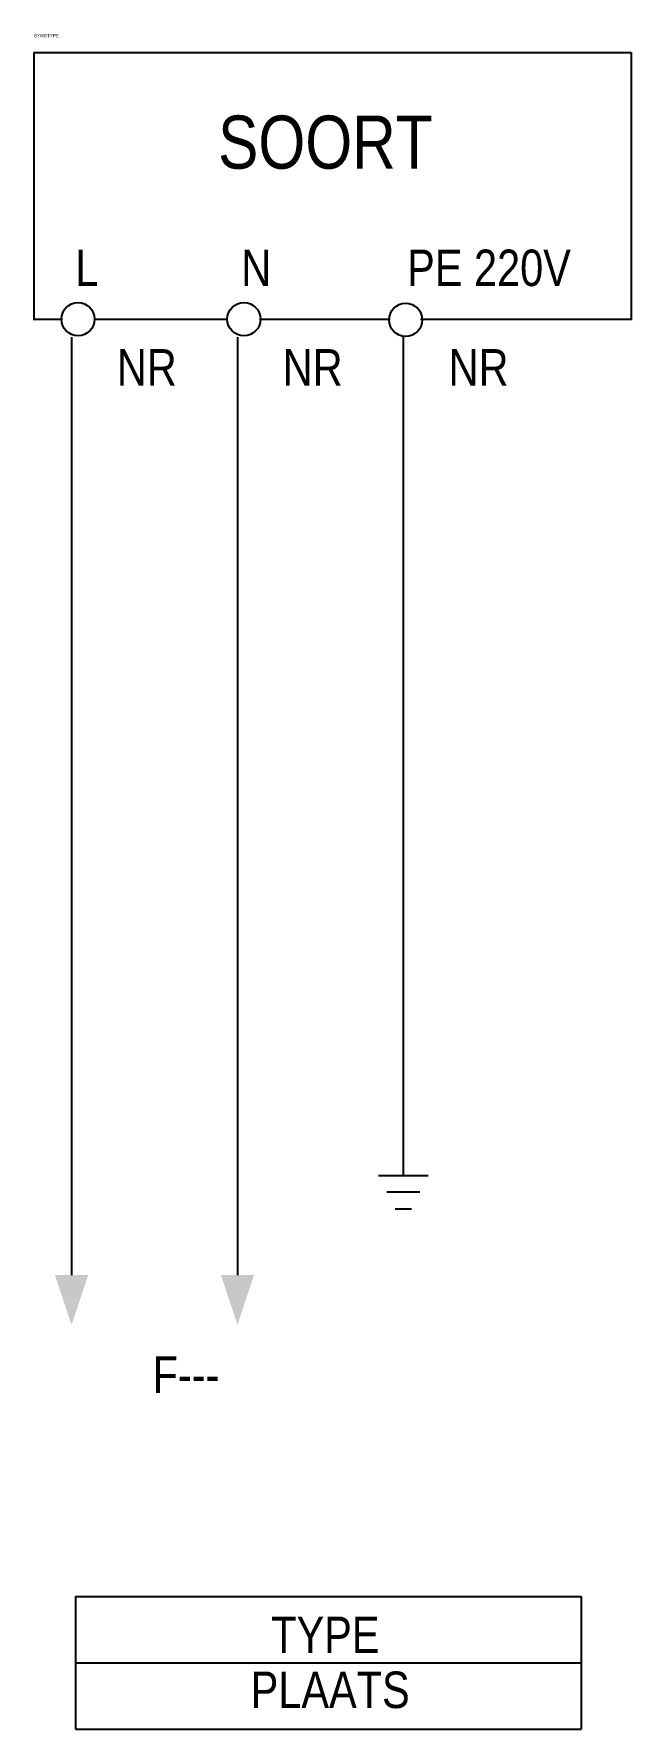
# Model space of a CAD drawing. Extents: x 148 to 184, y 108 to 210.
import ezdxf
from ezdxf.enums import TextEntityAlignment as Align

# ---------------------------------------------------------------- set-up
doc = ezdxf.new("R2010")
doc.units = 0
doc.header["$MEASUREMENT"] = 0
doc.linetypes.add('DASHED', pattern=[19.05, 12.7, -6.35])
doc.layers.get('0').update_dxf_attribs({"linetype": 'CONTINUOUS'})
for name, color, linetype in [('1', 8, 'CONTINUOUS'), ('11', 30, 'DASHED'), ('2', 62, 'CONTINUOUS'), ('3', 30, 'CONTINUOUS')]:
    doc.layers.add(name, color=color, linetype=linetype)

msp = doc.modelspace()

# ---------------------------------------------------------------- linework, layer by layer
at = {"layer": '1'}
for p, q in [((147.5, 209.09), (183.5, 209.09)), ((147.5, 209.08), (147.5, 195)), ((147.5, 208.86), (147.5, 192.95)), ((183.5, 209.08), (183.5, 195)), ((183.5, 208.86), (183.5, 192.95)), ((147.5, 193), (149.22, 193)), ((151.14, 193), (159.18, 193)), ((161.1, 193), (168.97, 193)), ((170.81, 193), (182.06, 193)), ((180.95, 193), (183.48, 193)), ((149.77, 191.91), (149.77, 135.37)), ((159.77, 191.91), (159.77, 135.37)), ((169.77, 191.91), (169.77, 144.37)), ((169.77, 144.37), (169.77, 141.37)), ((168.27, 141.37), (171.27, 141.37)), ((170.77, 140.37), (168.77, 140.37)), ((169.27, 139.37), (170.27, 139.37)), ((150, 116), (180.5, 116)), ((150, 116), (150, 108)), ((150, 112), (180.5, 112)), ((150, 112), (180.5, 112))]:
    msp.add_line(p, q, dxfattribs=at)
for centre in [(150.16, 193), (160.16, 193), (169.91, 192.96)]:
    msp.add_circle(centre, 1, dxfattribs=at)
at = {"layer": '2'}
for points in [[(150.77, 135.37), (149.77, 132.37), (150.77, 135.37), (148.77, 135.37)], [(160.77, 135.37), (159.77, 132.37), (160.77, 135.37), (158.77, 135.37)]]:
    msp.add_solid(points, dxfattribs=at)
at = {"layer": '3'}
for p, q in [((150, 116), (180.5, 116)), ((150, 116), (150, 108)), ((180.5, 116), (180.5, 108)), ((180.5, 116), (180.5, 108)), ((150, 108), (180.5, 108)), ((150, 108), (180.5, 108))]:
    msp.add_line(p, q, dxfattribs=at)

# ---------------------------------------------------------------- texts
at = {"flags": 1}
msp.add_attdef('SYMBTYPE', (147.5, 210), 'GN', height=0.2, dxfattribs=at)
at = {"layer": '1', "width": 0.85}
for s, p in [('L', (150, 195)), ('N', (160, 195)), ('PE 220V', (170, 195))]:
    msp.add_text(s, height=2.2, dxfattribs=at).set_placement(p)
for p in [(152.5, 189), (162.5, 189), (172.5, 189)]:
    msp.add_attdef('NR', p, '', height=2.2, dxfattribs=at)
for tag, p in [('F---', (156.67, 129.37)), ('TYPE', (165.07, 113.68))]:
    msp.add_attdef(tag, text='', height=2.2, dxfattribs=at).set_placement(p, align=Align.MIDDLE)
msp.add_attdef('PLAATS', text='', height=2.2, dxfattribs=at).set_placement((165.36, 109.27), align=Align.CENTER)
at = {"layer": '11', "width": 0.85}
msp.add_attdef('SOORT', text='', height=3.2, dxfattribs=at).set_placement((165.07, 203.68), align=Align.MIDDLE)

doc.saveas('drawing.dxf')
